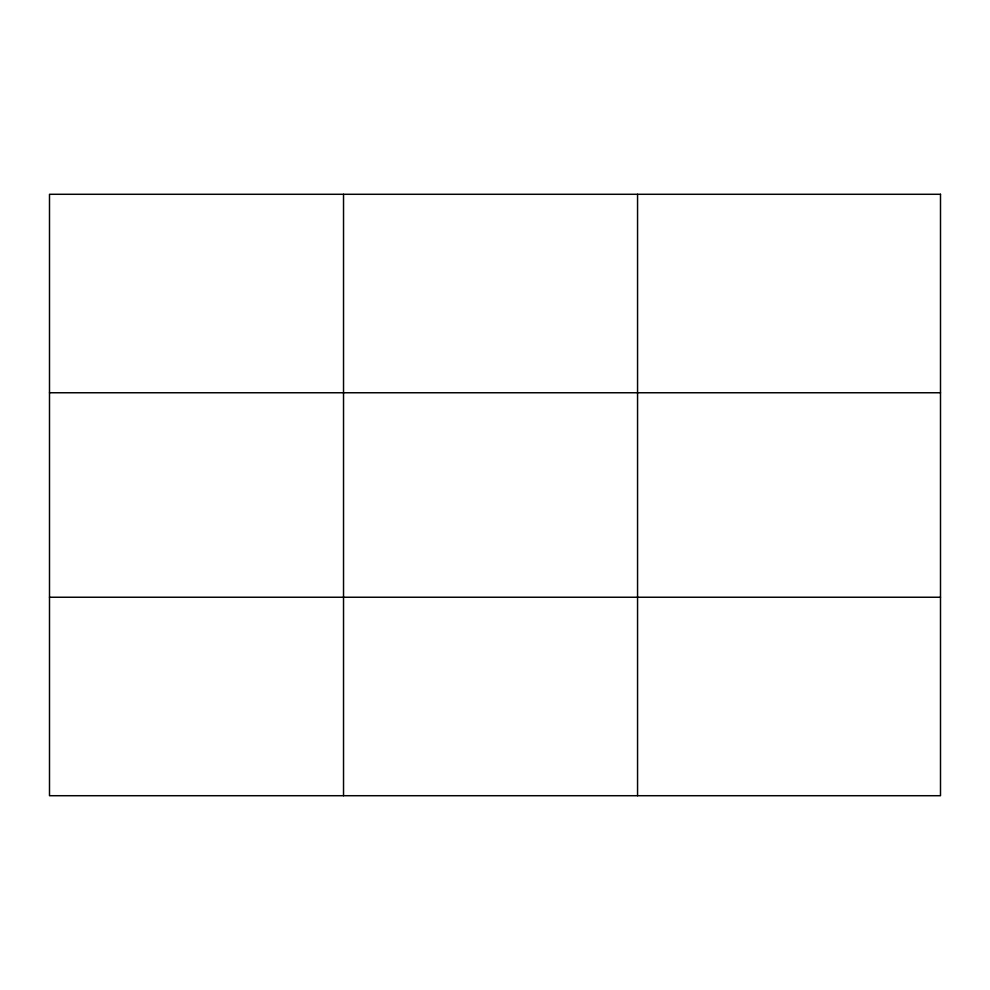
<?xml version="1.0" encoding="UTF-8"?>
<svg xmlns="http://www.w3.org/2000/svg" width="990" height="990" viewBox="0 0 990 990"><rect width="100%" height="100%" fill="white"/><g stroke="black" fill="none" stroke-linecap="round" stroke-linejoin="round"><path stroke-width="1.49" d="M343.53 795.712L343.53 194.287M637.56 795.712L637.56 194.287M49.5 392.758L940.5 392.758M49.5 597.242L940.5 597.242M940.5 194.287L940.5 795.712L49.5 795.712L49.5 194.287L940.5 194.287"/></g></svg>
